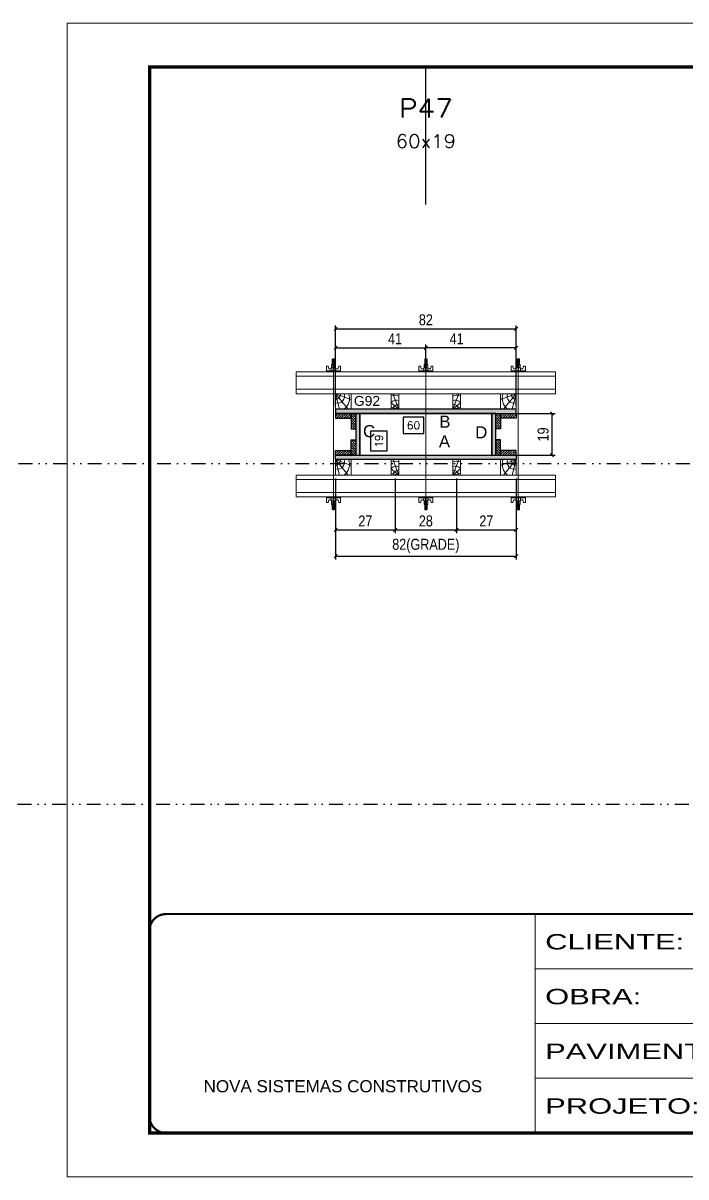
# Model space of a CAD drawing. Header units: millimetres. Extents: x 13777 to 27878, y -21631 to 6985.
# Drawn here: x 19129 to 19731, y -6700 to -5650 of the extents above; entities that cross this region are included whole.
import ezdxf
from ezdxf.enums import TextEntityAlignment as Align

# ---------------------------------------------------------------- set-up
doc = ezdxf.new("R2010")
doc.units = ezdxf.units.MM
for name, pattern in [('CONTINUO', [0]), ('DASHED', [0.75, 0.5, -0.25]), ('DIVIDE2', [0.625, 0.25, -0.125, 0, -0.125, 0, -0.125]), ('HIDDEN', [0.375, 0.25, -0.125])]:
    doc.linetypes.add(name, pattern=pattern)
for name, color, linetype in [('CHAPA', 1, 'Continuous'), ('COTA', 241, 'Continuous'), ('MEIO_PONT', 93, 'Continuous'), ('Nível', 160, 'Continuous'), ('Painéis', 200, 'Continuous'), ('SARRAFO', 251, 'Continuous'), ('Texto de Titulo', 7, 'Continuous'), ('Texto Qtd Sarr', 242, 'Continuous'), ('TEXTO_GERAL', 7, 'Continuous')]:
    doc.layers.add(name, color=color, linetype=linetype)
for name, color, linetype, lineweight in [('Folhas', 255, 'Continuous', 9), ('Hachura', 251, 'Continuous', 9), ('Madeira', 126, 'Continuous', 18), ('Perfil Metálico', 224, 'Continuous', 18), ('SARRAFO DE PRESSAO', 251, 'DASHED', 9), ('Texto Seção', 7, 'Continuous', 15)]:
    doc.layers.add(name, color=color, linetype=linetype, lineweight=lineweight)
doc.styles.add('ARIAL', font='arial.ttf')
doc.styles.add('COTA TECNICA 2X', font='techl___.ttf', dxfattribs={"height": 10})
doc.styles.add('ROMANS', font='romans.shx')
doc.styles.add('SANSSERIF', font='sas_____.pfb')
doc.styles.add('Tecnologia', font='')
doc.styles.get('Tecnologia').set_extended_font_data('Forgotten Futurist')
doc.dimstyles.new('SECAO PILAR', dxfattribs={"dimtxt": 10, "dimasz": 3, "dimexe": 3, "dimexo": 3, "dimgap": 3, "dimtad": 1, "dimdec": 1, "dimlfac": 0.5, "dimzin": 12, "dimdsep": 46, "dimtxsty": 'COTA TECNICA 2X', "dimblk1": 'OBLIQUE', "dimblk2": 'OBLIQUE', "dimsah": 1, "dimcen": 0.9, "dimclrd": 256, "dimclre": 256, "dimclrt": 256, "dimadec": 1, "dimazin": 3, "dimtfac": 1, "dimtdec": 1, "dimtmove": 0, "dimatfit": 3, "dimfxl": 1, "dimtolj": 1, "dimtzin": 12, "dimarcsym": 0})
doc.dimstyles.new('SECÇÃO 2', dxfattribs={"dimtxt": 7, "dimasz": 6, "dimexe": 0.18, "dimexo": 2, "dimgap": -4, "dimtad": 3, "dimdec": 1, "dimlfac": 0.5, "dimzin": 12, "dimdsep": 46, "dimtxsty": 'ROMANS', "dimblk": 'ARCHTICK', "dimcen": 0.09, "dimse1": 1, "dimse2": 1, "dimsd1": 1, "dimsd2": 1, "dimclrd": 180, "dimclre": 5, "dimclrt": 1, "dimadec": 0, "dimazin": 3, "dimtfac": 1, "dimtdec": 1, "dimtofl": 0, "dimtmove": 0, "dimatfit": 3, "dimldrblk": 'ARCHTICK', "dimfxl": 1, "dimtolj": 1, "dimtzin": 0, "dimarcsym": 0})
pattern_1 = [(225, (10073.7616, -28934.2674), (1.12253202, -1.12253202), [])]
pattern_2 = [(225, (10288.7616, -28934.2674), (1.12253202, -1.12253202), [])]
pattern_3 = [(135, (-3333.0947, 3460.0926), (-1.12253202, -1.12253202), [])]
pattern_4 = [(135, (-3353.0947, 3460.0926), (-1.12253202, -1.12253202), [])]

# ---------------------------------------------------------------- blocks, each defined once
blk = doc.blocks.new('9999999999')
at = {"color": 30, "linetype": 'CONTINUO'}
for p, q in [((98564.6, 34230.2), (98564.6, 34429.4)), ((98564.6, 34379.6), (99584, 34379.6)), ((98564.6, 34329.8), (99488, 34329.8)), ((99584, 34329.8), (99488, 34329.8)), ((99488, 34329.8), (99488, 34230.2)), ((98564.6, 34280), (99488, 34280))]:
    blk.add_line(p, q, dxfattribs=at)
at = {"color": 30, "linetype": 'CONTINUO', "const_width": 2}
blk.add_lwpolyline([(99584, 34230.2), (99584, 34414.4, 0.414214), (99569, 34429.4), (98229, 34429.4, 0.414214), (98214, 34414.4), (98214, 34245.2, 0.414214), (98229, 34230.2), (99584, 34230.2)], format="xyb", dxfattribs=at)
at = {"layer": 'Folhas'}
blk.add_lwpolyline([(98139, 34190.2), (99624, 34190.2), (99624, 35240.2), (98139, 35240.2)], close=True, dxfattribs=at)
at = {"layer": 'Folhas', "color": 30, "const_width": 3}
blk.add_lwpolyline([(98214, 34230.2), (99584, 34230.2), (99584, 35200.2), (98214, 35200.2)], close=True, dxfattribs=at)
at = {"color": 7, "linetype": 'Continuous', "ltscale": 5, "style": 'ARIAL'}
for s, height, p in [('SKR', 15.48, (98837.7, 34393.1)), ('LEAF LOEFGREN', 15.483, (98837.7, 34343.3)), ('3° SUBSOLO', 15.48, (98837.7, 34293.5)), ('NOVA SISTEMAS CONSTRUTIVOS', 11.059, (98263.2, 34267.2)), ('PILARES', 15.48, (98837.7, 34243.7))]:
    blk.add_text(s, height=height, dxfattribs=at).set_placement(p)
at = {"layer": 'Folhas', "color": 7, "style": 'Tecnologia', "width": 1.5}
for s, p in [('CLIENTE:', (98573.7, 34397.2)), ('OBRA:', (98573.7, 34347.3)), ('PAVIMENTO:', (98573.7, 34297.5)), ('PROJETO:', (98573.7, 34247.7))]:
    blk.add_text(s, height=14, dxfattribs=at).set_placement(p)
blk = doc.blocks.new('*D2084')
at = {"layer": 'COTA', "color": 180, "lineweight": -2, "transparency": 16777216}
for p, q in [((19493, -6008.2), (19474, -6008.2)), ((19474, -6008.2), (19474, -6023.2)), ((19493, -6023.2), (19493, -6008.2)), ((19474, -6023.2), (19493, -6023.2))]:
    blk.add_line(p, q, dxfattribs=at)
at = {"layer": 'Defpoints', "color": 0, "transparency": 16777216}
for p in [(19554.7, -6027.2), (19434.7, -6042.9), (19554.7, -6042.9)]:
    blk.add_point(p, dxfattribs=at)
at = {"layer": 'COTA', "color": 1, "transparency": 16777216, "insert": (19483.5, -6015.7), "char_height": 7, "attachment_point": 5, "style": 'ROMANS'}
blk.add_mtext('\\A1;60', dxfattribs=at)
blk = doc.blocks.new('_ArchTick')
at = {"color": 0, "linetype": 'ByBlock', "const_width": 0.15}
blk.add_lwpolyline([(-0.5, -0.5), (0.5, 0.5)], dxfattribs=at)
blk = doc.blocks.new('*D2085')
at = {"layer": 'COTA', "color": 180, "lineweight": -2, "transparency": 16777216}
for p, q in [((19459.5, -6020.9), (19444.5, -6020.9)), ((19444.5, -6020.9), (19444.5, -6038.9)), ((19459.5, -6038.9), (19459.5, -6020.9)), ((19444.5, -6038.9), (19459.5, -6038.9))]:
    blk.add_line(p, q, dxfattribs=at)
at = {"layer": 'Defpoints', "color": 0, "transparency": 16777216}
for p in [(19434.7, -6004.9), (19463.5, -6004.9), (19434.7, -6042.9)]:
    blk.add_point(p, dxfattribs=at)
at = {"layer": 'COTA', "color": 1, "transparency": 16777216, "insert": (19452, -6029.9), "char_height": 7, "attachment_point": 5, "rotation": 90, "style": 'ROMANS'}
blk.add_mtext('\\A1;19', dxfattribs=at)
blk = doc.blocks.new('_Oblique')
at = {"color": 0, "linetype": 'ByBlock', "lineweight": -2}
blk.add_line((-0.5, -0.5), (0.5, 0.5), dxfattribs=at)
blk = doc.blocks.new('*D2102')
at = {"layer": 'COTA', "lineweight": -2, "transparency": 16777216}
for p, q in [((19561.3, -6004.9), (19612.4, -6004.9)), ((19609.4, -6042.9), (19609.4, -6004.9)), ((19561.3, -6042.9), (19612.4, -6042.9))]:
    blk.add_line(p, q, dxfattribs=at)
at = {"layer": 'Defpoints', "color": 0, "transparency": 16777216}
for p in [(19558.3, -6004.9), (19609.4, -6004.9), (19558.3, -6042.9)]:
    blk.add_point(p, dxfattribs=at)
at = {"layer": 'COTA', "lineweight": -2, "transparency": 16777216, "xscale": 3, "yscale": 3, "zscale": 3}
for p, rotation in [((19609.4, -6004.9), 90), ((19609.4, -6042.9), 270)]:
    blk.add_blockref('_Oblique', p, dxfattribs=dict(at, rotation=rotation))
at = {"layer": 'COTA', "transparency": 16777216, "insert": (19601.3, -6023.9), "char_height": 10, "attachment_point": 5, "rotation": 90, "style": 'COTA TECNICA 2X'}
blk.add_mtext('\\A1;19', dxfattribs=at)
blk = doc.blocks.new('*D2086')
at = {"layer": 'COTA', "lineweight": -2, "transparency": 16777216}
for p, q in [((19412.7, -6063.9), (19412.7, -6137.6)), ((19576.7, -6063.9), (19576.7, -6137.6)), ((19412.7, -6134.6), (19576.7, -6134.6))]:
    blk.add_line(p, q, dxfattribs=at)
at = {"layer": 'Defpoints', "color": 0, "transparency": 16777216}
for p in [(19412.7, -6060.9), (19576.7, -6060.9), (19576.7, -6134.6)]:
    blk.add_point(p, dxfattribs=at)
at = {"layer": 'COTA', "lineweight": -2, "transparency": 16777216, "xscale": 3, "yscale": 3, "zscale": 3, "rotation": 180}
blk.add_blockref('_Oblique', (19412.7, -6134.6), dxfattribs=at)
at = {"layer": 'COTA', "lineweight": -2, "transparency": 16777216, "xscale": 3, "yscale": 3, "zscale": 3}
blk.add_blockref('_Oblique', (19576.7, -6134.6), dxfattribs=at)
at = {"layer": 'COTA', "transparency": 16777216, "insert": (19494.7, -6125.4), "char_height": 10, "attachment_point": 5, "style": 'COTA TECNICA 2X'}
blk.add_mtext('\\A1;82(GRADE)', dxfattribs=at)
blk = doc.blocks.new('*D2087')
at = {"layer": 'COTA', "lineweight": -2, "transparency": 16777216}
for p, q in [((19522.7, -6063.9), (19522.7, -6113.8)), ((19576.7, -6063.9), (19576.7, -6113.8)), ((19522.7, -6110.8), (19576.7, -6110.8))]:
    blk.add_line(p, q, dxfattribs=at)
at = {"layer": 'Defpoints', "color": 0, "transparency": 16777216}
for p in [(19522.7, -6060.9), (19576.7, -6060.9), (19576.7, -6110.8)]:
    blk.add_point(p, dxfattribs=at)
at = {"layer": 'COTA', "lineweight": -2, "transparency": 16777216, "xscale": 3, "yscale": 3, "zscale": 3, "rotation": 180}
blk.add_blockref('_Oblique', (19522.7, -6110.8), dxfattribs=at)
at = {"layer": 'COTA', "lineweight": -2, "transparency": 16777216, "xscale": 3, "yscale": 3, "zscale": 3}
blk.add_blockref('_Oblique', (19576.7, -6110.8), dxfattribs=at)
at = {"layer": 'COTA', "transparency": 16777216, "insert": (19549.7, -6102.7), "char_height": 10, "attachment_point": 5, "style": 'COTA TECNICA 2X'}
blk.add_mtext('\\A1;27', dxfattribs=at)
blk = doc.blocks.new('*D2088')
at = {"layer": 'COTA', "lineweight": -2, "transparency": 16777216}
for p, q in [((19412.7, -6063.9), (19412.7, -6113.8)), ((19466.7, -6063.9), (19466.7, -6113.8)), ((19412.7, -6110.8), (19466.7, -6110.8))]:
    blk.add_line(p, q, dxfattribs=at)
at = {"layer": 'Defpoints', "color": 0, "transparency": 16777216}
for p in [(19412.7, -6060.9), (19466.7, -6060.9), (19466.7, -6110.8)]:
    blk.add_point(p, dxfattribs=at)
at = {"layer": 'COTA', "lineweight": -2, "transparency": 16777216, "xscale": 3, "yscale": 3, "zscale": 3, "rotation": 180}
blk.add_blockref('_Oblique', (19412.7, -6110.8), dxfattribs=at)
at = {"layer": 'COTA', "lineweight": -2, "transparency": 16777216, "xscale": 3, "yscale": 3, "zscale": 3}
blk.add_blockref('_Oblique', (19466.7, -6110.8), dxfattribs=at)
at = {"layer": 'COTA', "transparency": 16777216, "insert": (19439.7, -6102.7), "char_height": 10, "attachment_point": 5, "style": 'COTA TECNICA 2X'}
blk.add_mtext('\\A1;27', dxfattribs=at)
blk = doc.blocks.new('*D2089')
at = {"layer": 'COTA', "lineweight": -2, "transparency": 16777216}
for p, q in [((19466.7, -6063.9), (19466.7, -6113.8)), ((19522.7, -6063.9), (19522.7, -6113.8)), ((19466.7, -6110.8), (19522.7, -6110.8))]:
    blk.add_line(p, q, dxfattribs=at)
at = {"layer": 'Defpoints', "color": 0, "transparency": 16777216}
for p in [(19466.7, -6060.9), (19522.7, -6060.9), (19522.7, -6110.8)]:
    blk.add_point(p, dxfattribs=at)
at = {"layer": 'COTA', "lineweight": -2, "transparency": 16777216, "xscale": 3, "yscale": 3, "zscale": 3, "rotation": 180}
blk.add_blockref('_Oblique', (19466.7, -6110.8), dxfattribs=at)
at = {"layer": 'COTA', "lineweight": -2, "transparency": 16777216, "xscale": 3, "yscale": 3, "zscale": 3}
blk.add_blockref('_Oblique', (19522.7, -6110.8), dxfattribs=at)
at = {"layer": 'COTA', "transparency": 16777216, "insert": (19494.7, -6102.7), "char_height": 10, "attachment_point": 5, "style": 'COTA TECNICA 2X'}
blk.add_mtext('\\A1;28', dxfattribs=at)
blk = doc.blocks.new('*D2090')
at = {"layer": 'COTA', "lineweight": -2, "transparency": 16777216}
for p, q in [((19412.7, -5997.9), (19412.7, -5924.8)), ((19412.7, -5927.8), (19576.7, -5927.8)), ((19576.7, -5997.9), (19576.7, -5924.8))]:
    blk.add_line(p, q, dxfattribs=at)
at = {"layer": 'Defpoints', "color": 0, "transparency": 16777216}
for p in [(19576.7, -5927.8), (19412.7, -6000.9), (19576.7, -6000.9)]:
    blk.add_point(p, dxfattribs=at)
at = {"layer": 'COTA', "lineweight": -2, "transparency": 16777216, "xscale": 3, "yscale": 3, "zscale": 3, "rotation": 180}
blk.add_blockref('_Oblique', (19412.7, -5927.8), dxfattribs=at)
at = {"layer": 'COTA', "lineweight": -2, "transparency": 16777216, "xscale": 3, "yscale": 3, "zscale": 3}
blk.add_blockref('_Oblique', (19576.7, -5927.8), dxfattribs=at)
at = {"layer": 'COTA', "transparency": 16777216, "insert": (19494.7, -5919.7), "char_height": 10, "attachment_point": 5, "style": 'COTA TECNICA 2X'}
blk.add_mtext('\\A1;82', dxfattribs=at)
blk = doc.blocks.new('*D2091')
at = {"layer": 'COTA', "lineweight": -2, "transparency": 16777216}
for p, q in [((19412.7, -5963.9), (19412.7, -5942)), ((19494.7, -5963.9), (19494.7, -5942)), ((19412.7, -5945), (19494.7, -5945))]:
    blk.add_line(p, q, dxfattribs=at)
at = {"layer": 'Defpoints', "color": 0, "transparency": 16777216}
for p in [(19494.7, -5945), (19412.7, -5966.9), (19494.7, -5966.9)]:
    blk.add_point(p, dxfattribs=at)
at = {"layer": 'COTA', "lineweight": -2, "transparency": 16777216, "xscale": 3, "yscale": 3, "zscale": 3, "rotation": 180}
blk.add_blockref('_Oblique', (19412.7, -5945), dxfattribs=at)
at = {"layer": 'COTA', "lineweight": -2, "transparency": 16777216, "xscale": 3, "yscale": 3, "zscale": 3}
blk.add_blockref('_Oblique', (19494.7, -5945), dxfattribs=at)
at = {"layer": 'COTA', "transparency": 16777216, "insert": (19466.7, -5936.9), "char_height": 10, "attachment_point": 5, "style": 'COTA TECNICA 2X'}
blk.add_mtext('\\A1;41', dxfattribs=at)
blk = doc.blocks.new('*D2092')
at = {"layer": 'COTA', "lineweight": -2, "transparency": 16777216}
for p, q in [((19494.7, -5963.9), (19494.7, -5942)), ((19576.7, -5963.9), (19576.7, -5942)), ((19576.7, -5945), (19494.7, -5945))]:
    blk.add_line(p, q, dxfattribs=at)
at = {"layer": 'Defpoints', "color": 0, "transparency": 16777216}
for p in [(19494.7, -5945), (19494.7, -5966.9), (19576.7, -5966.9)]:
    blk.add_point(p, dxfattribs=at)
at = {"layer": 'COTA', "lineweight": -2, "transparency": 16777216, "xscale": 3, "yscale": 3, "zscale": 3, "rotation": 180}
blk.add_blockref('_Oblique', (19494.7, -5945), dxfattribs=at)
at = {"layer": 'COTA', "lineweight": -2, "transparency": 16777216, "xscale": 3, "yscale": 3, "zscale": 3}
blk.add_blockref('_Oblique', (19576.7, -5945), dxfattribs=at)
at = {"layer": 'COTA', "transparency": 16777216, "insert": (19522.7, -5936.9), "char_height": 10, "attachment_point": 5, "style": 'COTA TECNICA 2X'}
blk.add_mtext('\\A1;41', dxfattribs=at)
blk = doc.blocks.new('C')
at = {"layer": 'Hachura', "color": 0}
for p, q in [((0, 3.22), (0, -3.22)), ((0.45, 3.22), (0, 3.22)), ((0.46, 3.16), (0, 3.16)), ((0.46, 3.05), (0, 3.05)), ((0.46, 2.88), (0, 2.88)), ((0, 2.75), (0, -1.16)), ((0.46, 2.65), (0, 2.65)), ((0.46, 2.23), (0, 2.23)), ((0.46, 1.51), (0, 1.51)), ((0.39, 0.49), (0.17, 0.49)), ((0.45, -3.23), (0.45, 3.22)), ((0.45, 3.22), (2.58, 3.22)), ((1.74, 0.97), (0.45, 0.97)), ((1.45, 0.1), (0.45, 0.1)), ((1.35, 1.94), (1.35, 0.96)), ((2.58, 2.39), (1.47, 2.09)), ((1.74, -0.97), (1.74, 0.97)), ((1.74, 0.97), (1.74, 0.84)), ((1.74, 0.97), (1.74, 0.84)), ((1.74, 0.84), (3.35, 0.84)), ((3.35, 0.45), (1.74, 0.45)), ((2.58, 3.22), (2.58, 2.39)), ((3.32, 0.84), (3.32, -0.84)), ((3.35, 0.84), (3.35, -0.84)), ((3.68, 0.45), (3.35, 0.45)), ((3.84, -0.52), (3.35, 0.45)), ((3.35, 0.06), (3.67, -0.57)), ((3.68, 0.45), (4.16, -0.52)), ((3.72, 0.5), (4.25, -0.57)), ((4.37, -0.55), (3.83, 0.53)), ((4.15, 0.45), (3.93, 0.45)), ((4.42, -0.52), (3.93, 0.45)), ((4.15, 0.45), (4.26, 0.45)), ((4.26, 0.45), (4.74, -0.52)), ((4.3, 0.5), (4.83, -0.57)), ((4.95, -0.55), (4.41, 0.53)), ((4.51, 0.45), (4.84, 0.45)), ((5, -0.52), (4.51, 0.45)), ((4.84, 0.45), (5.32, -0.52)), ((4.88, 0.5), (5.41, -0.57)), ((5.53, -0.55), (4.99, 0.53)), ((5.58, -0.52), (5.09, 0.45)), ((5.42, 0.45), (5.09, 0.45)), ((5.58, -0.52), (5.09, 0.45)), ((5.42, 0.45), (5.74, -0.19)), ((5.46, 0.5), (5.74, -0.07)), ((5.74, 0.19), (5.57, 0.53)), ((5.74, 0.32), (5.68, 0.45)), ((5.68, 0.45), (5.74, 0.45)), ((5.74, 0.45), (5.9, 0.29)), ((5.74, 0.45), (5.74, -0.52)), ((5.9, -0.36), (5.9, 0.29)), ((0.45, 0), (0, 0)), ((0.46, -1.52), (0, -1.52)), ((0.46, -2.23), (0, -2.23)), ((0.46, -2.65), (0, -2.65)), ((0.46, -2.88), (0, -2.88)), ((0.46, -3.05), (0, -3.05)), ((0.46, -3.16), (0, -3.16)), ((0, -3.22), (2.57, -3.22)), ((0.08, -0.48), (0.29, -0.48)), ((0.29, -0.48), (0.4, -0.48)), ((0.45, 0), (0.45, -0.97)), ((0.45, -0.16), (1.45, -0.16)), ((0.45, -0.65), (0.45, -0.32)), ((0.45, -3.23), (0.45, -0.65)), ((0.45, -0.97), (1.74, -0.97)), ((1.35, -1.94), (1.35, -0.97)), ((2.58, -2.39), (1.47, -2.1)), ((3.35, -0.32), (1.74, -0.32)), ((3.35, -0.84), (1.74, -0.84)), ((2.58, -3.23), (2.58, -2.39)), ((3.35, -0.07), (3.58, -0.52)), ((3.35, -0.52), (3.58, -0.52)), ((3.84, -0.52), (4.16, -0.52)), ((4.42, -0.52), (4.74, -0.52)), ((4.63, -0.52), (4.74, -0.52)), ((5, -0.52), (5.32, -0.52)), ((5.58, -0.52), (5.74, -0.52)), ((5.74, -0.52), (5.9, -0.36)), ((5.74, -0.52), (5.74, -0.52))]:
    blk.add_line(p, q, dxfattribs=at)
for centre, radius, start, end in [((1.52, 1.94), 0.161, 104.7436, 180), ((1.44, -0.03), 0.129, 272.695, 87.305), ((3.81, 0.39), 0.143, 25.5688, 154.4312), ((4.39, 0.39), 0.143, 25.5688, 154.4312), ((4.97, 0.39), 0.143, 25.5688, 154.4312), ((5.55, 0.39), 0.143, 25.5688, 154.4312), ((0.17, -0.37), 0.174, 221.744, 317.8592), ((1.52, -1.94), 0.161, 180, 255.2564), ((3.71, -0.4), 0.174, 222.1408, 318.256), ((4.29, -0.4), 0.174, 222.1408, 318.256), ((4.87, -0.4), 0.174, 222.1408, 318.256), ((5.45, -0.4), 0.174, 222.1408, 318.256), ((5.61, -0.4), 0.174, 317.8592, 318.256)]:
    blk.add_arc(centre, radius, start, end, dxfattribs=at)
blk = doc.blocks.new('PONTALETE')
at = {"layer": 'Madeira'}
for q in [(2.71, 7), (7, 5.76), (7, 1.74)]:
    blk.add_line((0, 0), q, dxfattribs=at)
blk.add_lwpolyline([(0, 0), (7, 0), (7, 7), (0, 7)], close=True, dxfattribs=at)
for centre, radius, start, end in [((2.04, 0.06), 6.23, 37.2818, 109.0913), ((1.09, 0.9), 3.19, 343.603, 109.9847), ((-0.21, -0.78), 3.09, 14.6322, 86.0383)]:
    blk.add_arc(centre, radius, start, end, dxfattribs=at)
blk = doc.blocks.new('MEIO PONTALETE')
at = {"layer": 'Madeira'}
for q in [(2.71, 7), (3.5, 2.88), (3.5, 0.87)]:
    blk.add_line((0, 0), q, dxfattribs=at)
blk.add_lwpolyline([(0, 0), (3.5, 0), (3.5, 7), (0, 7)], close=True, dxfattribs=at)
for centre, radius, start, end in [((2.04, 0.06), 6.23, 76.4499, 109.0913), ((1.09, 0.9), 3.19, 40.9063, 109.9847), ((-0.21, -0.78), 3.09, 14.6322, 86.0383)]:
    blk.add_arc(centre, radius, start, end, dxfattribs=at)
blk = doc.blocks.new('titulo1')
at = {"layer": 'Defpoints', "color": 252, "linetype": 'HIDDEN', "ltscale": 2}
blk.add_line((0, 0), (0, 125), dxfattribs=at)
at = {"layer": 'Defpoints', "style": 'ROMANS', "oblique": 15}
blk.add_attdef('FOLHA', text='', height=10, dxfattribs=at).set_placement((0, 15.6), align=Align.MIDDLE_CENTER)
at = {"layer": 'Texto Qtd Sarr', "color": 3, "style": 'ROMANS', "oblique": 15}
for tag, height, p in [('TITULO', 17, (0, 71.4)), ('SEÇÃO', 12, (0, 41.5))]:
    blk.add_attdef(tag, text='', height=height, dxfattribs=at).set_placement(p, align=Align.MIDDLE_CENTER)

msp = doc.modelspace()

# ---------------------------------------------------------------- hatches: boundary and pattern name
at = {"layer": 'Hachura'}
h = msp.add_hatch(color=256, dxfattribs=at)
h.dxf.hatch_style = 1
h.paths.add_polyline_path([(19576.71, -6004.86), (19576.71, -6000.86), (19412.71, -6000.86), (19412.71, -6004.86)])
h = msp.add_hatch(color=256, dxfattribs=at)
h.dxf.hatch_style = 1
h.paths.add_polyline_path([(19576.71, -6004.86), (19576.71, -6000.86), (19412.71, -6000.86), (19412.71, -6004.86)])
h = msp.add_hatch(dxfattribs=at)
h.set_pattern_fill('ANSI31', color=256, scale=0.5, angle=180, style=0)
h.set_pattern_definition(pattern_2)
h.paths.add_polyline_path([(19426.71, -6004.86), (19426.71, -6009.26), (19412.71, -6009.26), (19412.71, -6004.86)])
h = msp.add_hatch(dxfattribs=at)
h.set_pattern_fill('ANSI31', color=256, scale=0.5, angle=90, style=0)
h.set_pattern_definition(pattern_4)
h.paths.add_polyline_path([(19431.11, -6018.86), (19426.71, -6018.86), (19426.71, -6004.86), (19431.11, -6004.86)])
h = msp.add_hatch(color=256, dxfattribs=at)
h.dxf.hatch_style = 1
h.paths.add_polyline_path([(19431.11, -6042.86), (19434.71, -6042.86), (19434.71, -6004.86), (19431.11, -6004.86)])
h = msp.add_hatch(color=256, dxfattribs=at)
h.dxf.hatch_style = 1
h.paths.add_polyline_path([(19431.11, -6042.86), (19434.71, -6042.86), (19434.71, -6004.86), (19431.11, -6004.86)])
h = msp.add_hatch(color=256, dxfattribs=at)
h.dxf.hatch_style = 1
h.paths.add_polyline_path([(19554.71, -6042.86), (19558.31, -6042.86), (19558.31, -6004.86), (19554.71, -6004.86)])
h = msp.add_hatch(color=256, dxfattribs=at)
h.dxf.hatch_style = 1
h.paths.add_polyline_path([(19554.71, -6042.86), (19558.31, -6042.86), (19558.31, -6004.86), (19554.71, -6004.86)])
h = msp.add_hatch(dxfattribs=at)
h.set_pattern_fill('ANSI31', color=256, scale=0.5, angle=90, style=0)
h.set_pattern_definition(pattern_3)
h.paths.add_polyline_path([(19558.31, -6018.86), (19562.71, -6018.86), (19562.71, -6004.86), (19558.31, -6004.86)])
h = msp.add_hatch(dxfattribs=at)
h.set_pattern_fill('ANSI31', color=256, scale=0.5, angle=180, style=0)
h.set_pattern_definition(pattern_1)
h.paths.add_polyline_path([(19562.71, -6004.86), (19562.71, -6009.26), (19576.71, -6009.26), (19576.71, -6004.86)])
h = msp.add_hatch(dxfattribs=at)
h.set_pattern_fill('ANSI31', color=256, scale=0.5, angle=90, style=0)
h.set_pattern_definition(pattern_4)
h.paths.add_polyline_path([(19431.11, -6028.86), (19426.71, -6028.86), (19426.71, -6042.86), (19431.11, -6042.86)])
h = msp.add_hatch(dxfattribs=at)
h.set_pattern_fill('ANSI31', color=256, scale=0.5, angle=90, style=0)
h.set_pattern_definition(pattern_3)
h.paths.add_polyline_path([(19558.31, -6028.86), (19562.71, -6028.86), (19562.71, -6042.86), (19558.31, -6042.86)])
h = msp.add_hatch(dxfattribs=at)
h.set_pattern_fill('ANSI31', color=256, scale=0.5, angle=180, style=0)
h.set_pattern_definition(pattern_2)
h.paths.add_polyline_path([(19426.71, -6042.86), (19426.71, -6038.46), (19412.71, -6038.46), (19412.71, -6042.86)])
h = msp.add_hatch(color=256, dxfattribs=at)
h.dxf.hatch_style = 1
h.paths.add_polyline_path([(19576.71, -6042.86), (19576.71, -6046.86), (19412.71, -6046.86), (19412.71, -6042.86)])
h = msp.add_hatch(color=256, dxfattribs=at)
h.dxf.hatch_style = 1
h.paths.add_polyline_path([(19576.71, -6042.86), (19576.71, -6046.86), (19412.71, -6046.86), (19412.71, -6042.86)])
h = msp.add_hatch(dxfattribs=at)
h.set_pattern_fill('ANSI31', color=256, scale=0.5, angle=180, style=0)
h.set_pattern_definition(pattern_1)
h.paths.add_polyline_path([(19562.71, -6042.86), (19562.71, -6038.46), (19576.71, -6038.46), (19576.71, -6042.86)])

# ---------------------------------------------------------------- linework, layer by layer
at = {"layer": 'CHAPA'}
for points in [[(19576.71, -6004.86), (19576.71, -6000.86), (19412.71, -6000.86), (19412.71, -6004.86)], [(19576.71, -6004.86), (19576.71, -6000.86), (19412.71, -6000.86), (19412.71, -6004.86)], [(19431.11, -6042.86), (19434.71, -6042.86), (19434.71, -6004.86), (19431.11, -6004.86)], [(19431.11, -6042.86), (19434.71, -6042.86), (19434.71, -6004.86), (19431.11, -6004.86)], [(19554.71, -6042.86), (19558.31, -6042.86), (19558.31, -6004.86), (19554.71, -6004.86)], [(19554.71, -6042.86), (19558.31, -6042.86), (19558.31, -6004.86), (19554.71, -6004.86)], [(19576.71, -6042.86), (19576.71, -6046.86), (19412.71, -6046.86), (19412.71, -6042.86)], [(19576.71, -6042.86), (19576.71, -6046.86), (19412.71, -6046.86), (19412.71, -6042.86)]]:
    msp.add_lwpolyline(points, close=True, dxfattribs=at)
at = {"layer": 'Hachura'}
for p, q in [((19410.71, -6091.66), (19410.7, -5959.86)), ((19494.71, -6091.66), (19494.72, -5959.86)), ((19578.71, -6091.66), (19578.72, -5959.86))]:
    msp.add_line(p, q, dxfattribs=at)
at = {"layer": 'Madeira'}
for points in [[(19576.71, -6000.86), (19576.71, -5986.86), (19412.71, -5986.86), (19412.71, -6000.86)], [(19576.71, -6046.86), (19576.71, -6060.86), (19412.71, -6060.86), (19412.71, -6046.86)]]:
    msp.add_lwpolyline(points, close=True, dxfattribs=at)
at = {"layer": 'Nível', "color": 4, "linetype": 'DIVIDE2', "ltscale": 50}
for p, q in [((17583.47, -6050.32), (21531.15, -6050.32)), ((13777.11, -6360.32), (21531.15, -6360.32))]:
    msp.add_line(p, q, dxfattribs=at)
at = {"layer": 'Painéis'}
msp.add_lwpolyline([(19434.71, -6004.86), (19434.71, -6042.86), (19554.71, -6042.86), (19554.71, -6004.86)], close=True, dxfattribs=at)
at = {"layer": 'Perfil Metálico'}
for points in [[(19612.71, -5966.86), (19612.71, -5986.86), (19376.71, -5986.86), (19376.71, -5966.86)], [(19376.71, -5982.86), (19376.71, -5970.86), (19612.71, -5970.86), (19612.71, -5982.86)], [(19612.71, -6080.86), (19612.71, -6060.86), (19376.71, -6060.86), (19376.71, -6080.86)], [(19376.71, -6064.86), (19376.71, -6076.86), (19612.71, -6076.86), (19612.71, -6064.86)]]:
    msp.add_lwpolyline(points, close=True, dxfattribs=at)
at = {"layer": 'SARRAFO'}
for points in [[(19412.71, -6009.26), (19426.71, -6009.26), (19426.71, -6004.86), (19412.71, -6004.86)], [(19426.71, -6004.86), (19426.71, -6018.86), (19431.11, -6018.86), (19431.11, -6004.86)], [(19562.71, -6004.86), (19562.71, -6018.86), (19558.31, -6018.86), (19558.31, -6004.86)], [(19576.71, -6009.26), (19562.71, -6009.26), (19562.71, -6004.86), (19576.71, -6004.86)], [(19426.71, -6042.86), (19426.71, -6028.86), (19431.11, -6028.86), (19431.11, -6042.86)], [(19562.71, -6042.86), (19562.71, -6028.86), (19558.31, -6028.86), (19558.31, -6042.86)], [(19412.71, -6038.46), (19426.71, -6038.46), (19426.71, -6042.86), (19412.71, -6042.86)], [(19576.71, -6038.46), (19562.71, -6038.46), (19562.71, -6042.86), (19576.71, -6042.86)]]:
    msp.add_lwpolyline(points, close=True, dxfattribs=at)

# ---------------------------------------------------------------- block references
at = {"layer": 'Hachura', "linetype": 'Continuous', "yscale": 2, "zscale": 2}
for p, xscale, rotation in [((19410.71, -5966.86), -2, 270), ((19494.71, -5966.86), 2, 90), ((19578.71, -5966.86), 2, 90), ((19410.71, -6080.86), 2, 269.9999999999999), ((19494.71, -6080.86), -2, 90), ((19578.71, -6080.86), -2, 90)]:
    msp.add_blockref('C', p, dxfattribs=dict(at, xscale=xscale, rotation=rotation))
at = {"layer": 'MEIO_PONT', "yscale": 2, "zscale": 2}
for p, xscale, rotation in [((19412.71, -5986.86), 2, 269.9999999999999), ((19576.71, -5986.86), -2, 90), ((19412.71, -6046.86), 2, 269.9999999999999), ((19576.71, -6046.86), -2, 90)]:
    msp.add_blockref('PONTALETE', p, dxfattribs=dict(at, xscale=xscale, rotation=rotation))
at = {"layer": 'MEIO_PONT', "yscale": 1.999999997962732, "zscale": 1.999999997962732}
for p, xscale in [((19470.21, -6000.86), -1.999999997962732), ((19519.21, -6000.86), 1.999999997962732), ((19470.21, -6060.86), -1.999999997962732), ((19519.21, -6060.86), 1.999999997962732)]:
    msp.add_blockref('MEIO PONTALETE', p, dxfattribs=dict(at, xscale=xscale))
at = {"layer": 'SARRAFO DE PRESSAO', "color": 6, "linetype": 'ByBlock'}
msp.add_blockref('9999999999', (-78970.51, -40889.8), dxfattribs=at)
at = {"layer": 'Texto Seção'}
ref = msp.add_blockref('titulo1', (19494.71, -5814.6), dxfattribs=at)
ref.add_attrib('TITULO', 'P47', dxfattribs={"layer": 'Texto de Titulo', "color": 7, "height": 17, "style": 'ROMANS', "width": 1.1}).set_placement((19494.71, -5727.1), align=Align.MIDDLE_CENTER)
ref.add_attrib('SEÇÃO', '60x19', dxfattribs={"layer": 'Texto de Titulo', "color": 7, "height": 12, "style": 'ROMANS', "width": 1.1}).set_placement((19494.71, -5757.1), align=Align.MIDDLE_CENTER)

# ---------------------------------------------------------------- texts
at = {"layer": 'TEXTO_GERAL', "color": 0, "linetype": 'Continuous', "style": 'SANSSERIF'}
msp.add_text('G92', height=9, dxfattribs=at).set_placement((19429.32, -5993.41), align=Align.MIDDLE_LEFT)
at = {"layer": 'TEXTO_GERAL', "style": 'ARIAL'}
for s, p in [('C', (19443.1, -6020.96)), ('B', (19511.98, -6012.31)), ('D', (19545.05, -6021.96)), ('A', (19511.63, -6030.28))]:
    msp.add_text(s, height=11, dxfattribs=at).set_placement(p, align=Align.MIDDLE_CENTER)

# ---------------------------------------------------------------- dimensions: what is measured, and where the dimension line sits
at = {"layer": 'COTA'}
for base, p1, p2, picture, middle in [((19576.71, -5927.75), (19412.71, -6000.86), (19576.71, -6000.86), '*D2090', (19494.71, -5919.66)), ((19466.71, -6110.79), (19412.71, -6060.86), (19466.71, -6060.86), '*D2088', (19439.71, -6102.72)), ((19522.71, -6110.79), (19466.71, -6060.86), (19522.71, -6060.86), '*D2089', (19494.71, -6102.7)), ((19576.71, -6110.79), (19522.71, -6060.86), (19576.71, -6060.86), '*D2087', (19549.71, -6102.72))]:
    dim = msp.add_linear_dim(base=base, p1=p1, p2=p2, dimstyle='SECAO PILAR', dxfattribs=at)
    dim.commit()
    dim.dimension.update_dxf_attribs({"geometry": picture, "text_midpoint": middle})
for base, p1, p2, dimstyle, picture, middle in [((19494.71, -5944.96), (19412.71, -5966.86), (19494.71, -5966.86), 'SECAO PILAR', '*D2091', (19466.71, -5944.96)), ((19554.71, -6027.21), (19434.71, -6042.86), (19554.71, -6042.86), 'SECÇÃO 2', '*D2084', (19483.48, -6027.21))]:
    dim = msp.add_linear_dim(base=base, p1=p1, p2=p2, dimstyle=dimstyle, dxfattribs=at)
    dim.commit()
    dim.dimension.update_dxf_attribs({"geometry": picture, "text_midpoint": middle, "dimtype": 160})
for base, p1, p2, angle, dimstyle, picture, middle in [((19494.71, -5944.96), (19576.71, -5966.86), (19494.71, -5966.86), 180, 'SECAO PILAR', '*D2092', (19522.71, -5944.96)), ((19463.51, -6004.86), (19434.71, -6042.86), (19434.71, -6004.86), 90, 'SECÇÃO 2', '*D2085', (19463.51, -6029.94))]:
    dim = msp.add_linear_dim(base=base, p1=p1, p2=p2, angle=angle, dimstyle=dimstyle, dxfattribs=at)
    dim.commit()
    dim.dimension.update_dxf_attribs({"geometry": picture, "text_midpoint": middle, "dimtype": 160})
dim = msp.add_linear_dim(base=(19609.35, -6004.86), p1=(19558.31, -6042.86), p2=(19558.31, -6004.86), angle=90, dimstyle='SECAO PILAR', dxfattribs=at)
dim.commit()
dim.dimension.update_dxf_attribs({"geometry": '*D2102', "text_midpoint": (19601.26, -6023.86)})
dim = msp.add_linear_dim(base=(19576.71, -6134.64), p1=(19412.71, -6060.86), p2=(19576.71, -6060.86), text='<>(GRADE)', dimstyle='SECAO PILAR', dxfattribs=at)
dim.commit()
dim.dimension.update_dxf_attribs({"geometry": '*D2086', "text_midpoint": (19494.71, -6125.42)})

doc.saveas('drawing.dxf')
